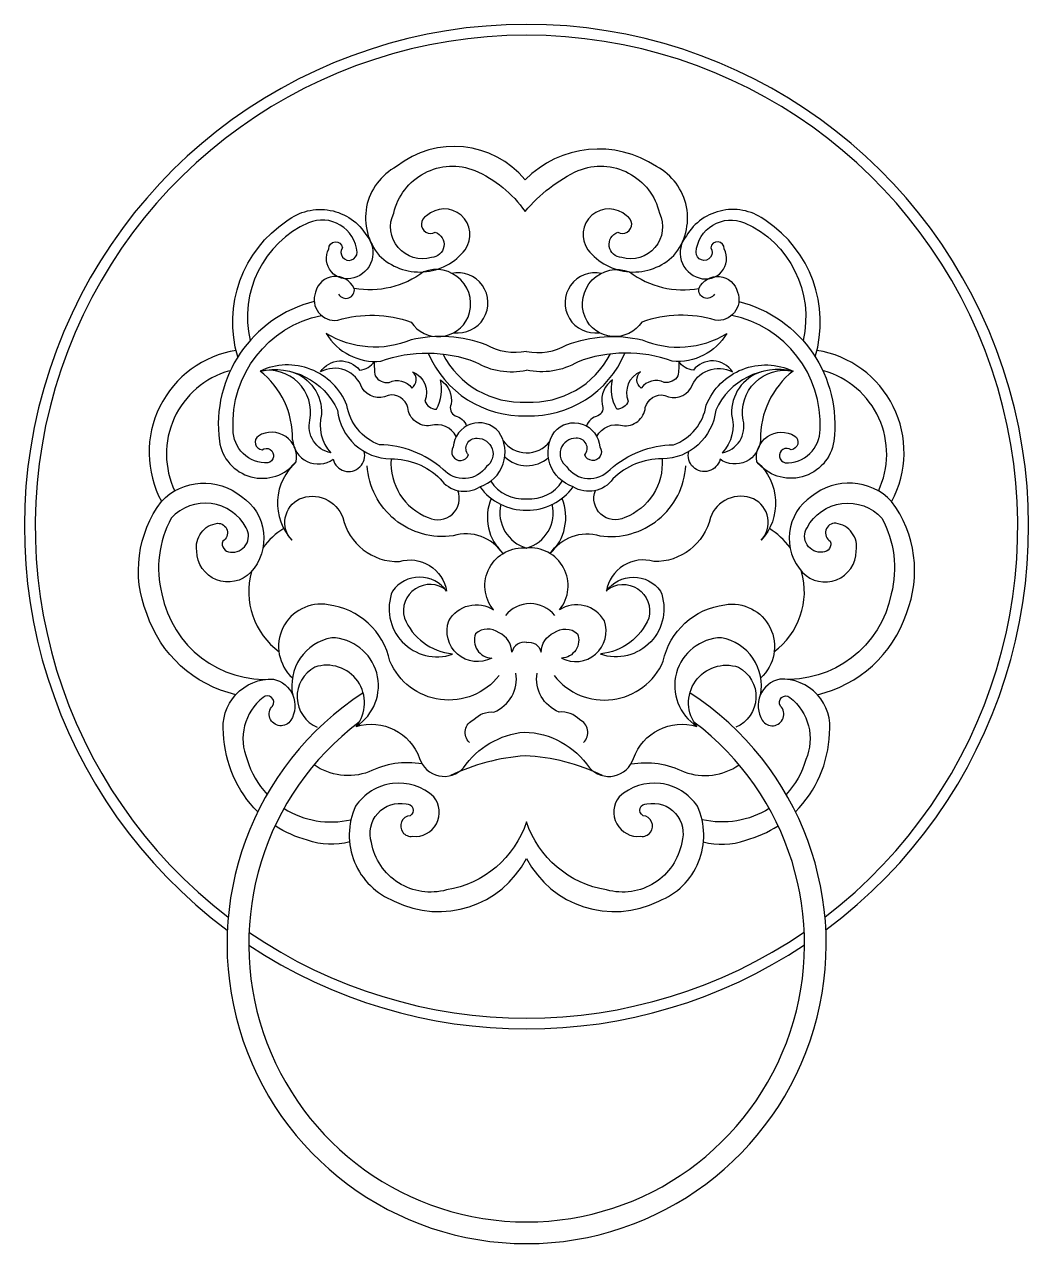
# Model space of a CAD drawing. Header units: metres. Extents: x 142 to 225, y 208 to 309.
import ezdxf

# ---------------------------------------------------------------- set-up
doc = ezdxf.new("R2010")
doc.units = ezdxf.units.M
for name, color, linetype in [('3', 3, 'Continuous'), ('4', 4, 'Continuous'), ('7', 7, 'Continuous')]:
    doc.layers.add(name, color=color, linetype=linetype)

msp = doc.modelspace()

# ---------------------------------------------------------------- linework, layer by layer
at = {"layer": '3'}
for points in [[(183.7, 296.15, 0.41), (173.04, 297.25, 0.48), (171.6, 289.88, 0.45), (178.73, 290.36, 0.91), (175.53, 293.16, 1.03), (176.25, 291.8, -0.84), (175.93, 289.72, -0.65), (172.8, 293.4, -0.46), (179.53, 296.93, -0.14), (183.7, 293.53, -0.11), (188.12, 296.93, -0.46), (194.85, 293.4, -0.65), (191.72, 289.72, -0.84), (191.4, 291.8, 1.03), (192.12, 293.16, 0.91), (188.92, 290.36, 0.45), (196.05, 289.88, 0.48), (194.61, 297.25, 0.36)], [(176.9, 272.13, 0.18), (171.61, 274.17, -0.27), (168.91, 277.47, 0.43), (161.71, 280.29, -0.35), (168.13, 277.05, 0.38), (172.58, 273, -0.2), (176.66, 271.35, 0.4), (179.96, 270.69, 0.5), (181.52, 275.25, 0.67), (177.74, 273.99, 1.13), (179, 273.33, -0.68), (179.72, 274.71, -0.74), (180.5, 272.37, -0.49)], [(190.75, 272.13, -0.18), (196.03, 274.17, 0.27), (198.74, 277.47, -0.43), (205.94, 280.29, 0.35), (199.52, 277.05, -0.38), (195.07, 273, 0.2), (190.99, 271.35, -0.4), (187.69, 270.69, -0.5), (186.13, 275.25, -0.67), (189.91, 273.99, -1.13), (188.65, 273.33, 0.68), (187.93, 274.71, 0.74), (187.15, 272.37, 0.49)], [(183.82, 242.9, -0.28), (177.18, 237.24, -0.44), (170.95, 241.17, -0.57), (173.83, 244.38, -0.81), (174.16, 243.4, 1.03), (174.36, 241.69, 0.67), (176.13, 244.97, 0.46), (169.63, 244.18, 0.43), (172.85, 236.32, 0.41), (183.82, 239.86, 0.41), (194.8, 236.32, 0.43), (198.01, 244.18, 0.46), (191.52, 244.97, 0.67), (193.29, 241.69, 1.03), (193.49, 243.4, -0.81), (193.82, 244.38, -0.57), (196.7, 241.17, -0.44), (190.47, 237.24, -0.28)]]:
    msp.add_lwpolyline(points, format="xyb", close=True, dxfattribs=at)
for points in [[(159.86, 281.48, -0.33), (163.94, 292.75, -0.45), (170.56, 291.51, -0.55), (169.48, 288.02, -0.68), (167.42, 290.43, -0.97), (168.54, 290.52, 1.37), (169.76, 290.15, 0.51), (165.73, 292.59, 0.36), (160.88, 282.83)], [(207.78, 281.48, 0.33), (203.7, 292.75, 0.45), (197.09, 291.51, 0.55), (198.16, 288.02, 0.68), (200.23, 290.43, 0.97), (199.11, 290.52, -1.37), (197.89, 290.15, -0.51), (201.92, 292.59, -0.36), (206.77, 282.83)], [(168.23, 286.67, 0.85), (169.52, 287.15, 0.71), (166.31, 286.83, 0.57), (168.15, 284.51, -0.16), (174.24, 284.35, 0.59), (178.97, 284.75, 0.66), (175.27, 288.52, -0.21), (169.52, 287.15)], [(199.41, 286.67, -0.85), (198.13, 287.15, -0.71), (201.34, 286.83, -0.57), (199.49, 284.51, 0.16), (193.4, 284.35, -0.59), (188.68, 284.75, -0.66), (192.37, 288.52, 0.21), (198.13, 287.15)], [(166.2, 286.06, 0.38), (158.33, 274.48, 0.66), (164.71, 272.76, 0.65), (161.57, 274.9, 0.7), (161.87, 273.76, -1.23), (162.35, 272.68, -0.43), (159.47, 275.44, -0.37), (166.8, 284.91)], [(201.44, 286.06, -0.38), (209.32, 274.48, -0.66), (202.94, 272.76, -0.65), (206.08, 274.9, -0.7), (205.78, 273.76, 1.23), (205.29, 272.68, 0.43), (208.18, 275.44, 0.37), (200.85, 284.91)], [(183.82, 281.92, -0.18), (180.47, 282.46, 0.15), (174.24, 282.87, -0.24), (167.2, 283.41, 0.29), (171.73, 281.11, -0.18), (179.59, 281.04, 0.19), (183.82, 280.37, 0.19)], [(183.82, 281.92, 0.18), (187.18, 282.46, -0.15), (193.41, 282.87, 0.24), (200.45, 283.41, -0.29), (195.91, 281.11, 0.18), (188.06, 281.04, -0.19), (183.82, 280.37, -0.19)], [(164.35, 280.23, -0.34), (166.81, 276.69, 0.26), (167.59, 273.51, -0.43), (165.85, 276.21, 0.53), (161.71, 280.29)], [(177.99, 274.86, 0.36), (175.86, 275.77, -0.43), (173.97, 277.26, 0.41), (172.34, 278.27, -0.38), (170.18, 278.88, 0.46), (166.72, 280.23, -0.51), (169.97, 280.37, 0.24), (171.2, 281.09, 0.06), (171.26, 279.89, 0.31), (172.41, 279.35, -0.36), (174.31, 278.88, 0.48), (174.37, 280.23, -0.41), (175.39, 277.8, 0.31), (176.34, 277.12, 0.19), (176.68, 279.56, -0.3), (177.56, 277.53, 0.41), (177.9, 276.58, -0.24), (178.85, 275.73)], [(189.66, 274.86, -0.36), (191.78, 275.77, 0.43), (193.68, 277.26, -0.41), (195.3, 278.27, 0.38), (197.47, 278.88, -0.46), (200.92, 280.23, 0.51), (197.67, 280.37, -0.24), (196.45, 281.09, -0.06), (196.39, 279.89, -0.31), (195.24, 279.35, 0.36), (193.34, 278.88, -0.48), (193.27, 280.23, 0.41), (192.26, 277.8, -0.31), (191.31, 277.12, -0.19), (190.97, 279.56, 0.3), (190.09, 277.53, -0.41), (189.75, 276.58, 0.24), (188.79, 275.73)], [(203.3, 280.23, 0.34), (200.84, 276.69, -0.26), (200.06, 273.51, 0.43), (201.8, 276.21, -0.53), (205.94, 280.29)], [(164.41, 274.59, 0.59), (167.77, 272.97, 1.01), (170.35, 273.63, 1.01)], [(203.24, 274.59, -0.59), (199.88, 272.97, -1.01), (197.29, 273.63, -1.01)], [(164.71, 272.76, 0.42), (164.36, 266.25, -0.51), (164.99, 269.68, -0.43), (168.57, 268.14, 0.36), (173.27, 264.49, -0.45), (177.19, 262.04, 0.51), (172.7, 262.04, 0.64), (177.68, 256.79)], [(181.87, 265.14, 0.33), (177.74, 266.63, -0.44), (170.61, 272.44)], [(172.58, 273, 0.33), (175.67, 268.13, 0.69), (178.11, 270.38)], [(185.78, 265.14, -0.33), (189.91, 266.63, 0.44), (197.04, 272.44)], [(195.07, 273, -0.33), (191.98, 268.13, -0.69), (189.54, 270.38)], [(202.94, 272.76, -0.42), (203.29, 266.25, 0.51), (202.66, 269.68, 0.43), (199.08, 268.14, -0.36), (194.38, 264.49, 0.45), (190.45, 262.04, -0.51), (194.94, 262.04, -0.64), (189.96, 256.79)], [(159.69, 253.44, -0.26), (152.3, 260.17, -0.26), (153.52, 269.48, -0.39), (160.17, 269.89, -0.46), (160.92, 263.58, -0.67), (156.46, 265.36, -0.43), (158.17, 267.66, -0.79), (158.61, 266.18, 0.53), (159.25, 265.27, 0.63), (160.55, 267.29, 0.52), (154.34, 268.08, 0.19), (153.56, 261.8, 0.38), (162.82, 254.73)], [(207.96, 253.44, 0.26), (215.35, 260.17, 0.26), (214.12, 269.48, 0.39), (207.47, 269.89, 0.46), (206.73, 263.58, 0.67), (211.19, 265.36, 0.43), (209.48, 267.66, 0.79), (209.03, 266.18, -0.53), (208.4, 265.27, -0.63), (207.1, 267.29, -0.52), (213.31, 268.08, -0.19), (214.09, 261.8, -0.38), (204.83, 254.73)], [(183.84, 257.77, 0.41), (182.61, 256.97, 0.29), (181.54, 258.57, 0.36), (179.59, 258.5, 0.51), (180.93, 256.47, -0.68), (177.37, 259.57, -0.43), (181.08, 260.48, -0.67), (183.84, 265.6)], [(183.81, 257.77, -0.41), (185.03, 256.97, -0.29), (186.1, 258.57, -0.36), (188.06, 258.5, -0.51), (186.72, 256.47, 0.68), (190.28, 259.57, 0.43), (186.56, 260.48, 0.67), (183.81, 265.6)], [(177.18, 262.1, 0.73), (173.69, 259.8, 0.28), (177.67, 256.84)], [(190.47, 262.1, -0.73), (193.96, 259.8, -0.28), (189.98, 256.84)], [(181.54, 255.02, -0.57), (172.49, 256.21, 0.32), (167.37, 260.9, 0.75), (164.39, 254.84)], [(186.11, 255.02, 0.57), (195.16, 256.21, -0.32), (200.28, 260.9, -0.75), (203.26, 254.84)], [(169.69, 250.81, 0.75), (166.25, 255.72, 0.63), (166.46, 250.74)], [(179.09, 249.48, -0.54), (179.44, 251.37, -0.23), (181.12, 252, 0.35), (182.94, 255.23, 0.35)], [(188.56, 249.48, 0.54), (188.21, 251.37, 0.23), (186.53, 252, -0.35), (184.7, 255.23, -0.35)], [(197.96, 250.81, -0.75), (201.4, 255.72, -0.63), (201.19, 250.74)], [(161.52, 243.72, -0.19), (158.68, 250.21, -0.47), (162.82, 254.73, -0.52), (164.26, 251.32, -1.12), (162.75, 252.5, 0.87), (161.96, 253.22, 0.34), (160.65, 248.05, 0.12), (162.29, 245.17, 0.12)], [(206.14, 243.73, 0.19), (208.96, 250.21, 0.47), (204.83, 254.73, 0.52), (203.39, 251.32, 1.12), (204.9, 252.5, -0.87), (205.68, 253.22, -0.34), (207, 248.05, -0.12), (205.36, 245.17, -0.12)], [(169.69, 250.81, -0.4), (174.95, 248.15, 0.58), (178.59, 247.38, -0.22), (183.64, 250.34, -0.24), (189.05, 247.38, 0.58), (192.7, 248.15, -0.4), (197.96, 250.81)], [(190.14, 246.73, 0.1), (183.71, 248.38, 0.09), (177.51, 246.73)], [(175.16, 247.7, 0.16), (170.74, 247.03, -0.24), (166.19, 247.61)], [(192.49, 247.7, -0.16), (196.91, 247.03, 0.24), (201.46, 247.61)], [(163.7, 244, 0.2), (169.24, 243.07)], [(203.96, 244, -0.2), (198.41, 243.07)], [(169.16, 241.22, -0.15), (165.64, 241.37, -0.08), (162.96, 242.56, -0.08)], [(198.49, 241.22, 0.15), (202.01, 241.37, 0.08), (204.7, 242.57, 0.08)]]:
    msp.add_lwpolyline(points, format="xyb", dxfattribs=at)
for centre, radius, start, end in [((183.82, 267.38), 40.77, 307.4, 232.62), ((178.12, 285.95), 2.5, 262.41, 101.98), ((189.52, 285.95), 2.5, 78.02, 277.59), ((161.07, 273.54), 8.57, 99.03, 208.26), ((183.52, 285.1), 8.53, 202.89, 272.03), ((183.43, 285.09), 7.38, 207.28, 273.07), ((184.22, 285.09), 7.38, 266.93, 332.72), ((184.13, 285.1), 8.53, 267.97, 337.11), ((206.58, 273.54), 8.57, 331.74, 80.97), ((161.13, 273.4), 7.19, 105.9, 205.25), ((157.32, 274.72), 7.09, 358.96, 51.77), ((210.33, 274.72), 7.09, 128.23, 181.04), ((206.52, 273.4), 7.19, 334.75, 74.1), ((183.84, 275.91), 2.41, 215.87, 321.97), ((183.86, 275.12), 2.68, 226.59, 311.79), ((183.57, 272.88), 3.21, 212.35, 274.5), ((184.08, 272.88), 3.21, 265.5, 327.65), ((183.75, 273.43), 4.68, 215.8, 270.88), ((183.9, 273.43), 4.68, 269.12, 324.2), ((184.65, 268.14), 4.08, 157.41, 227.13), ((184.64, 268.53), 3.03, 166.56, 254.72), ((183.01, 268.53), 3.03, 285.28, 13.44), ((183, 268.14), 4.08, 312.87, 22.59), ((166.96, 261.99), 6.19, 122.04, 143.86), ((200.69, 261.99), 6.19, 36.14, 57.96), ((166.96, 261.99), 6.19, 164.23, 233.84), ((200.69, 261.99), 6.19, 306.16, 15.77), ((184.12, 258.38), 2.62, 38.5, 141.5), ((168.38, 254.19), 4.04, 100.39, 191.34), ((167.54, 254.18), 3.99, 302.58, 88.33), ((200.11, 254.18), 3.99, 91.67, 237.42), ((199.27, 254.19), 4.04, 348.66, 79.61), ((183.82, 267.38), 40.77, 235.6, 304.42)]:
    msp.add_arc(centre, radius, start, end, dxfattribs=at)
at = {"layer": '4'}
for centre, radius, start, end in [((183.82, 267.38), 41.67, 306.59, 233.43), ((183.83, 232.76), 24.86, 123.07, 56.95), ((183.82, 267.38), 41.67, 236.41, 303.61)]:
    msp.add_arc(centre, radius, start, end, dxfattribs=at)
at = {"layer": '7'}
msp.add_arc((183.83, 232.76), 23.06, 127.09, 52.97, dxfattribs=at)

doc.saveas('drawing.dxf')
